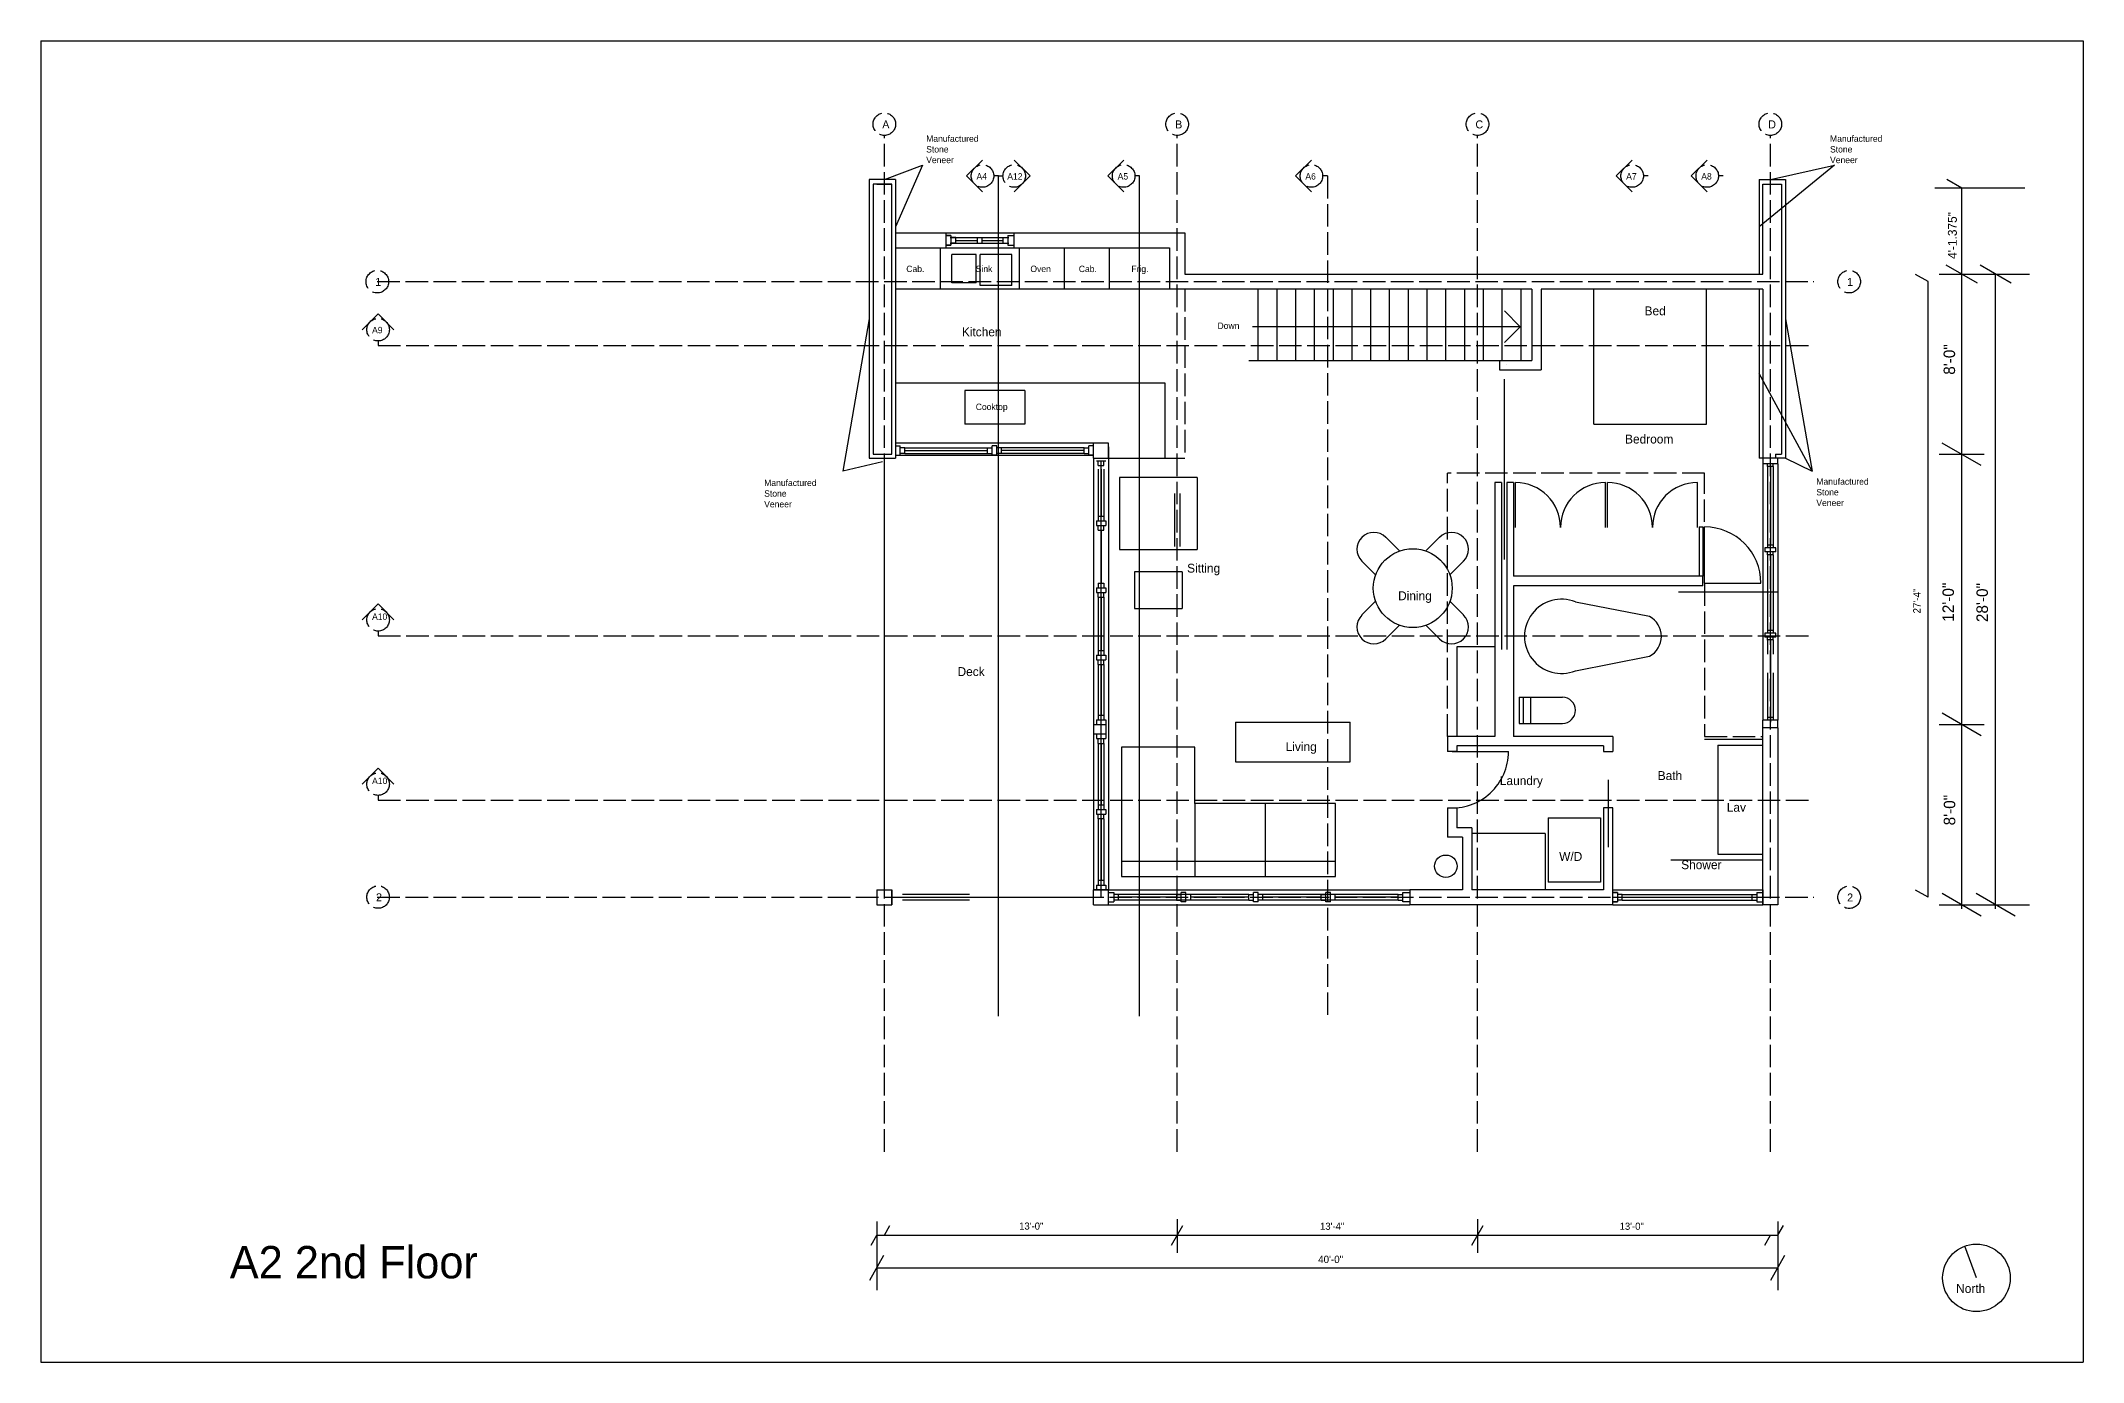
# Model space of a CAD drawing. Header units: inches. Extents: x -173 to 8050, y -1067 to 3486.
# Drawn here: x 967 to 2055, y 1971 to 2675 of the extents above; entities that cross this region are included whole.
import ezdxf

# ---------------------------------------------------------------- set-up
doc = ezdxf.new("R2010")
doc.units = ezdxf.units.IN
doc.header["$MEASUREMENT"] = 0
doc.linetypes.add('ACAD_ISO02W100', pattern=[15, 12, -3])
for name, color, linetype in [('const', 7, 'Continuous'), ('e1', 7, 'Continuous'), ('e2', 251, 'Continuous'), ('glass', 172, 'Continuous'), ('grid', 252, 'ACAD_ISO02W100'), ('millwork', 253, 'Continuous'), ('soffit', 253, 'ACAD_ISO02W100'), ('stairs', 140, 'Continuous'), ('walls', 7, 'Continuous')]:
    doc.layers.add(name, color=color, linetype=linetype)

msp = doc.modelspace()

# ---------------------------------------------------------------- linework, layer by layer
for p, q in [((966.9, 2674.8), (2054.9, 2674.8)), ((966.9, 2674.8), (966.9, 1970.8)), ((2054.9, 2674.8), (2054.9, 1970.8)), ((966.9, 1970.8), (2054.9, 1970.8))]:
    msp.add_line(p, q)
at = {"layer": 'const'}
for p, q in [((1990.3, 2596.3), (1982.3, 2600.9)), ((2023.9, 2596.3), (1975.9, 2596.3)), ((1990.3, 2212.3), (1990.3, 2596.3)), ((1972.3, 2546.5), (1965.6, 2550.3)), ((1972.3, 2218.5), (1972.3, 2546.5)), ((1978.3, 2550.5), (2026.3, 2550.5)), ((1998.6, 2545.7), (1982, 2555.3)), ((2016.6, 2545.7), (2000, 2555.3)), ((2008.3, 2212.3), (2008.3, 2550.5)), ((2000.7, 2448.5), (1979.9, 2460.5)), ((1978.3, 2454.5), (2002.3, 2454.5)), ((1978.3, 2310.5), (2002.3, 2310.5)), ((2000.7, 2304.5), (1979.9, 2316.5)), ((1972.3, 2218.5), (1965.6, 2222.3)), ((2000.7, 2208.5), (1979.9, 2220.5)), ((2018.7, 2208.5), (1997.9, 2220.5)), ((1978.3, 2214.5), (2026.3, 2214.5)), ((1412.3, 2045.7), (1412.3, 2009.1)), ((1892.3, 2045.7), (1892.3, 2009.1)), ((1409.3, 2033.2), (1412.3, 2038.4)), ((1412.3, 2038.4), (1892.3, 2038.4)), ((1416.3, 2038.4), (1419.3, 2043.6)), ((1569.3, 2033.2), (1575.3, 2043.6)), ((1729.3, 2033.2), (1735.3, 2043.6)), ((1885.3, 2033.2), (1888.3, 2038.4)), ((1892.3, 2038.4), (1895.3, 2043.6)), ((1408.5, 2014.5), (1416.1, 2027.8)), ((1888.5, 2014.5), (1896.1, 2027.8)), ((1412.3, 2021.1), (1892.3, 2021.1))]:
    msp.add_line(p, q, dxfattribs=at)
at = {"layer": 'e1'}
for p, q in [((1892.3, 2449.5), (1892.3, 2452.5)), ((1891.3, 2402.5), (1891.3, 2404.6)), ((1891.3, 2357), (1891.3, 2359.2)), ((1892.3, 2308.8), (1884.3, 2308.8)), ((1892.3, 2308.8), (1892.3, 2312.8)), ((1892.3, 2308.8), (1892.3, 2214.5))]:
    msp.add_line(p, q, dxfattribs=at)
msp.add_circle((1998.1, 2015.7), 18, dxfattribs=at)
at = {"layer": 'e2'}
for p, q in [((1477.1, 2602.8), (1474.6, 2602.8)), ((1477.1, 2155.2), (1477.1, 2602.8)), ((1477.1, 2602.8), (1479.5, 2602.8)), ((1552.3, 2602.8), (1549.8, 2602.8)), ((1552.3, 2155.2), (1552.3, 2602.8)), ((1652.3, 2602.8), (1649.8, 2602.8)), ((1823.2, 2602.8), (1820.7, 2602.8)), ((1863.2, 2602.8), (1860.7, 2602.8)), ((1910.5, 2445.6), (1882.3, 2497.5)), ((1527.8, 2452.5), (1527.8, 2310.5)), ((1535.8, 2458.5), (1535.8, 2222.5)), ((1892.3, 2381.1), (1839.4, 2381.1)), ((1527.8, 2305.5), (1527.8, 2222.5)), ((1718.8, 2296.1), (1748.8, 2296.1)), ((1535.8, 2222.5), (1696.3, 2222.5)), ((1535.8, 2214.5), (1696.3, 2214.5))]:
    msp.add_line(p, q, dxfattribs=at)
msp.add_arc((1718.8, 2296.1), 30, 265.2198, 0, dxfattribs=at)
at = {"layer": 'glass'}
for p, q in [((1451.3, 2570), (1482.6, 2570)), ((1451.3, 2567), (1482.6, 2567)), ((1427.3, 2458), (1471.3, 2458)), ((1427.3, 2455), (1471.3, 2455)), ((1522.8, 2458), (1478.8, 2458)), ((1522.8, 2455), (1478.8, 2455)), ((1530.3, 2446.6), (1530.3, 2421.6)), ((1533.3, 2446.6), (1533.3, 2421.6)), ((1886.8, 2448), (1886.8, 2406.1)), ((1889.8, 2448), (1889.8, 2406.1)), ((1570.8, 2433.6), (1570.8, 2405.3)), ((1573.8, 2433.6), (1573.8, 2405.3)), ((1886.8, 2401), (1886.8, 2360.7)), ((1889.8, 2401), (1889.8, 2360.7)), ((1530.3, 2378.3), (1530.3, 2350)), ((1533.3, 2378.3), (1533.3, 2350)), ((1886.8, 2355.7), (1886.8, 2348)), ((1889.8, 2355.7), (1889.8, 2348)), ((1530.3, 2342.5), (1530.3, 2315.5)), ((1533.3, 2342.5), (1533.3, 2315.5)), ((1886.8, 2338), (1886.8, 2314.3)), ((1889.8, 2338), (1889.8, 2314.3)), ((1530.3, 2300.5), (1530.3, 2267.7)), ((1533.3, 2300.5), (1533.3, 2267.7)), ((1530.3, 2260.2), (1530.3, 2227.5)), ((1533.3, 2260.2), (1533.3, 2227.5)), ((1461.7, 2220), (1426, 2220)), ((1576.8, 2220), (1540.5, 2220)), ((1610.5, 2220), (1579.5, 2220)), ((1690, 2220), (1618, 2220)), ((1809.4, 2220), (1878.6, 2220)), ((1461.7, 2217), (1426, 2217)), ((1576.8, 2217), (1540.5, 2217)), ((1610.5, 2217), (1579.5, 2217)), ((1690, 2217), (1618, 2217)), ((1809.4, 2217), (1878.6, 2217))]:
    msp.add_line(p, q, dxfattribs=at)
at = {"layer": 'grid'}
for p, q in [((1416.3, 2082.9), (1416.3, 2624.4)), ((1572.3, 2082.9), (1572.3, 2624.4)), ((1732.3, 2082.9), (1732.3, 2624.4)), ((1888.3, 2082.9), (1888.3, 2624.4)), ((1652.3, 2602.8), (1652.3, 2155.2)), ((1146.2, 2546.5), (1911.5, 2546.5)), ((1146.6, 2514.9), (1146.6, 2512.5)), ((1146.6, 2512.5), (1911.5, 2512.5)), ((1146.6, 2360.3), (1146.6, 2357.8)), ((1146.6, 2357.8), (1911.5, 2357.8)), ((1146.6, 2272.8), (1146.6, 2270.3)), ((1146.6, 2270.3), (1911.5, 2270.3)), ((1146.2, 2218.6), (1911.5, 2218.6))]:
    msp.add_line(p, q, dxfattribs=at)
for centre in [(1416.3, 2630.4), (1572.3, 2630.4), (1732.3, 2630.4), (1888.3, 2630.4), (1468.6, 2602.8), (1485.5, 2602.8), (1543.8, 2602.8), (1643.8, 2602.8), (1814.7, 2602.8), (1854.7, 2602.8), (1146.2, 2546.5), (1930.3, 2546.5), (1146.6, 2520.9), (1146.6, 2366.3), (1146.6, 2278.8), (1146.6, 2218.6), (1930.3, 2218.5)]:
    msp.add_circle(centre, 6, dxfattribs=at)
at = {"layer": 'millwork'}
for p, q in [((1416.3, 2601), (1436.6, 2608.5)), ((1436.6, 2608.5), (1422.3, 2575.7)), ((1922.4, 2608.5), (1882.3, 2575.7)), ((1888.3, 2601), (1922.4, 2608.5)), ((1884.3, 2550.5), (1884.3, 2598.5)), ((1449.3, 2572.5), (1485.3, 2572.5)), ((1454.3, 2568.5), (1465.9, 2568.5)), ((1468.4, 2568.5), (1479.6, 2568.5)), ((1446.3, 2542.5), (1446.3, 2564.5)), ((1449.3, 2564.5), (1485.3, 2564.5)), ((1452.3, 2545.9), (1452.3, 2560.9)), ((1465.3, 2560.9), (1452.3, 2560.9)), ((1465.3, 2545.9), (1465.3, 2560.9)), ((1467.3, 2544.4), (1467.3, 2560.9)), ((1484.3, 2560.9), (1467.3, 2560.9)), ((1484.3, 2544.4), (1484.3, 2560.9)), ((1488.3, 2542.5), (1488.3, 2564.5)), ((1512.3, 2542.5), (1512.3, 2564.5)), ((1536.3, 2542.5), (1536.3, 2564.5)), ((1568.3, 2542.5), (1422.3, 2542.5)), ((1465.3, 2545.9), (1452.3, 2545.9)), ((1484.3, 2544.4), (1467.3, 2544.4)), ((1745.5, 2504.5), (1745.5, 2542.5)), ((1755.5, 2504.5), (1755.5, 2542.5)), ((1794.3, 2470.5), (1794.3, 2542.5)), ((1854.3, 2470.5), (1854.3, 2542.5)), ((1408.3, 2526.7), (1394.1, 2445.6)), ((1896.3, 2526.7), (1910.5, 2445.6)), ((1748, 2502.5), (1748, 2502.5)), ((1422.3, 2492.5), (1565.8, 2492.5)), ((1565.8, 2492.5), (1565.8, 2452.5)), ((1459.1, 2488.5), (1459.1, 2470.5)), ((1491.1, 2488.5), (1459.1, 2488.5)), ((1491.1, 2488.5), (1491.1, 2470.5)), ((1491.1, 2470.5), (1459.1, 2470.5)), ((1794.3, 2470.5), (1854.3, 2470.5)), ((1527.8, 2460.5), (1422.3, 2460.5)), ((1415.3, 2450.5), (1394.1, 2445.6)), ((1416.3, 2222.5), (1416.3, 2452.5)), ((1422.3, 2454), (1527.8, 2454)), ((1427.3, 2456.5), (1471.3, 2456.5)), ((1522.8, 2456.5), (1478.8, 2456.5)), ((1531.8, 2218.5), (1531.8, 2451.1)), ((1535.8, 2452.5), (1565.8, 2452.5)), ((1884.3, 2449.5), (1884.3, 2312.8)), ((1892.3, 2449.5), (1892.3, 2312.8)), ((1896.3, 2452.5), (1910.5, 2445.6)), ((1531.8, 2446.6), (1531.8, 2421.6)), ((1582.9, 2442.2), (1541.6, 2442.2)), ((1541.6, 2442.2), (1541.6, 2403.7)), ((1582.9, 2442.2), (1582.9, 2403.7)), ((1752.5, 2415.5), (1752.5, 2439.5)), ((1800.5, 2415.5), (1800.5, 2439.5)), ((1801.5, 2415.5), (1801.5, 2439.5)), ((1849.5, 2415.5), (1849.5, 2439.5)), ((1888.3, 2448), (1888.3, 2406.1)), ((1850.4, 2415.8), (1850.4, 2389.5)), ((1850.4, 2415.8), (1852.4, 2415.8)), ((1852.4, 2415.8), (1852.4, 2389.5)), ((1531.8, 2414.1), (1531.8, 2385.8)), ((1683.5, 2410.3), (1690.7, 2403)), ((1712.1, 2410.3), (1704.8, 2403)), ((1541.6, 2403.7), (1582.9, 2403.7)), ((1670.7, 2397.5), (1678, 2390.3)), ((1724.8, 2397.5), (1717.6, 2390.3)), ((1888.3, 2401), (1888.3, 2360.7)), ((1574.9, 2391.9), (1549.6, 2391.9)), ((1549.6, 2391.9), (1549.6, 2372.4)), ((1574.9, 2391.9), (1574.9, 2372.4)), ((1531.8, 2378.3), (1531.8, 2350)), ((1549.6, 2372.4), (1574.9, 2372.4)), ((1670.7, 2368.9), (1678, 2376.2)), ((1724.8, 2368.9), (1717.6, 2376.2)), ((1823.9, 2368.1), (1784.5, 2375.8)), ((1683.5, 2356.2), (1690.7, 2363.4)), ((1712.1, 2356.2), (1704.8, 2363.4)), ((1888.3, 2355.7), (1888.3, 2314.3)), ((1531.8, 2342.5), (1531.8, 2315.5)), ((1784.5, 2339.2), (1823.9, 2346.9)), ((1888.3, 2338), (1888.3, 2311.8)), ((1754.5, 2325.1), (1777.5, 2325.1)), ((1754.5, 2325.1), (1754.5, 2311.1)), ((1756.8, 2311.1), (1756.8, 2325.1)), ((1760.5, 2325.1), (1760.5, 2311.1)), ((1603.3, 2311.7), (1603.3, 2290.6)), ((1603.3, 2311.7), (1664.5, 2311.7)), ((1664.5, 2290.6), (1664.5, 2311.7)), ((1754.5, 2311.1), (1777.5, 2311.1)), ((1531.8, 2300.5), (1531.8, 2267.7)), ((1860.3, 2299.6), (1860.3, 2241.5)), ((1860.3, 2299.6), (1884.3, 2299.6)), ((1603.3, 2290.6), (1664.5, 2290.6)), ((1581.7, 2268.5), (1581.7, 2229.5)), ((1619.2, 2268.5), (1619.2, 2229.5)), ((1531.8, 2260.2), (1531.8, 2227.5)), ((1768.4, 2252.5), (1729.3, 2252.5)), ((1768.4, 2252.5), (1768.4, 2222.5)), ((1769.9, 2260.9), (1797.9, 2260.9)), ((1769.9, 2260.9), (1769.9, 2226.5)), ((1797.9, 2260.9), (1797.9, 2226.5)), ((1860.3, 2241.5), (1884.3, 2241.5)), ((1656.7, 2237.5), (1542.7, 2237.5)), ((1797.9, 2226.5), (1769.9, 2226.5)), ((1804.4, 2222.5), (1884.3, 2222.5)), ((1420.3, 2218.5), (1527.8, 2218.5)), ((1572, 2218.5), (1541, 2218.5)), ((1610.5, 2218.5), (1579.5, 2218.5)), ((1649, 2218.5), (1618, 2218.5)), ((1690, 2218.5), (1656.5, 2218.5)), ((1804.4, 2218.5), (1884.2, 2218.5)), ((1804.4, 2214.5), (1884.3, 2214.5))]:
    msp.add_line(p, q, dxfattribs=at)
msp.add_lwpolyline([(1741.5, 2304.1), (1721.5, 2304.1), (1721.5, 2352.1), (1741.5, 2352.1)], close=True, dxfattribs=at)
msp.add_lwpolyline([(1542.7, 2229.5), (1656.7, 2229.5), (1656.7, 2268.5), (1581.7, 2268.5), (1581.7, 2298.5), (1542.7, 2298.5), (1542.7, 2229.5)], dxfattribs=at)
msp.add_circle((1715.4, 2235), 6, dxfattribs=at)
for centre, radius, start, end in [((1752.5, 2415.5), 24, 360, 90), ((1800.5, 2415.5), 24, 90, 180), ((1801.5, 2415.5), 24, 360, 90), ((1849.5, 2415.5), 24, 90, 180), ((1853.3, 2385.8), 30, 0, 90), ((1677.1, 2403.9), 9, 45, 225), ((1718.5, 2403.9), 9, 315, 135), ((1777.1, 2357.5), 19.8, 67.9278, 292.0722), ((1677.1, 2362.5), 9, 135, 315), ((1718.5, 2362.5), 9, 225, 45), ((1818.3, 2357.5), 12, 297.8274, 62.1726), ((1777.5, 2318.1), 7, 270, 90)]:
    msp.add_arc(centre, radius, start, end, dxfattribs=at)
at = {"layer": 'soffit'}
for p, q in [((1576.3, 2542.5), (1576.3, 2452.5)), ((1535.8, 2452.5), (1576.3, 2452.5)), ((1716.3, 2304.1), (1716.3, 2444.5)), ((1853.3, 2444.5), (1716.3, 2444.5)), ((1853.3, 2418.5), (1853.3, 2444.5)), ((1853.3, 2385.8), (1853.3, 2304.1)), ((1853.3, 2304.1), (1884.3, 2304.1))]:
    msp.add_line(p, q, dxfattribs=at)
at = {"layer": 'stairs'}
for p, q in [((1615.5, 2504.5), (1615.5, 2542.5)), ((1625.5, 2504.5), (1625.5, 2542.5)), ((1635.5, 2504.5), (1635.5, 2542.5)), ((1645.5, 2504.5), (1645.5, 2542.5)), ((1655.5, 2504.5), (1655.5, 2542.5)), ((1665.5, 2504.5), (1665.5, 2542.5)), ((1675.5, 2504.5), (1675.5, 2542.5)), ((1685.5, 2504.5), (1685.5, 2542.5)), ((1695.5, 2504.5), (1695.5, 2542.5)), ((1705.5, 2504.5), (1705.5, 2542.5)), ((1715.5, 2504.5), (1715.5, 2542.5)), ((1725.5, 2504.5), (1725.5, 2542.5)), ((1735.5, 2504.5), (1735.5, 2542.5)), ((1610.5, 2504.5), (1761.3, 2504.5))]:
    msp.add_line(p, q, dxfattribs=at)
at = {"layer": 'walls'}
for p, q in [((1468.6, 2611.3), (1460.1, 2602.8)), ((1485.5, 2611.3), (1494, 2602.8)), ((1543.8, 2611.3), (1535.3, 2602.8)), ((1643.8, 2611.3), (1635.3, 2602.8)), ((1814.7, 2611.3), (1806.2, 2602.8)), ((1854.7, 2611.3), (1846.2, 2602.8)), ((1408.3, 2601), (1408.3, 2452.5)), ((1422.3, 2601), (1408.3, 2601)), ((1422.3, 2601), (1422.3, 2452.5)), ((1468.6, 2594.3), (1460.1, 2602.8)), ((1485.5, 2594.3), (1494, 2602.8)), ((1543.8, 2594.3), (1535.3, 2602.8)), ((1643.8, 2594.3), (1635.3, 2602.8)), ((1814.7, 2594.3), (1806.2, 2602.8)), ((1854.7, 2594.3), (1846.2, 2602.8)), ((1882.3, 2601), (1882.3, 2550.5)), ((1882.3, 2601), (1896.3, 2601)), ((1896.3, 2601), (1896.3, 2452.5)), ((1420.3, 2598.5), (1410.3, 2598.5)), ((1410.3, 2598.5), (1410.3, 2454.5)), ((1412.3, 2598.5), (1420.3, 2598.5)), ((1420.3, 2454.5), (1420.3, 2598.5)), ((1884.3, 2598.5), (1894.3, 2598.5)), ((1894.3, 2598.5), (1894.3, 2454.5)), ((1422.3, 2572.5), (1576.3, 2572.5)), ((1449.3, 2564.5), (1449.3, 2572.5)), ((1449.3, 2571), (1451.8, 2571)), ((1451.8, 2571), (1449.3, 2571)), ((1451.8, 2571), (1451.8, 2566)), ((1454.3, 2570), (1451.8, 2570)), ((1451.8, 2570), (1454.3, 2570)), ((1454.3, 2567), (1454.3, 2570)), ((1454.3, 2567), (1454.3, 2570)), ((1465.9, 2570), (1468.4, 2570)), ((1465.9, 2567), (1465.9, 2570)), ((1468.4, 2567), (1468.4, 2570)), ((1479.6, 2567), (1479.6, 2570)), ((1479.6, 2570), (1482.1, 2570)), ((1482.1, 2571), (1482.1, 2566)), ((1482.1, 2571), (1485.3, 2571)), ((1485.3, 2572.5), (1485.3, 2564.5)), ((1576.3, 2572.5), (1576.3, 2550.5)), ((1422.3, 2564.5), (1568.3, 2564.5)), ((1449.3, 2566), (1451.8, 2566)), ((1451.8, 2566), (1449.3, 2566)), ((1454.3, 2567), (1451.8, 2567)), ((1451.8, 2567), (1454.3, 2567)), ((1465.9, 2567), (1468.4, 2567)), ((1479.6, 2567), (1482.1, 2567)), ((1482.1, 2566), (1485.3, 2566)), ((1568.3, 2564.5), (1568.3, 2542.5)), ((1576.3, 2550.5), (1884.3, 2550.5)), ((1761.3, 2542.5), (1568.3, 2542.5)), ((1761.3, 2542.5), (1761.3, 2504.5)), ((1884.3, 2542.5), (1766.3, 2542.5)), ((1766.3, 2542.5), (1766.3, 2499.5)), ((1882.3, 2542.5), (1882.3, 2452.5)), ((1884.3, 2542.5), (1884.3, 2449.5)), ((1138.1, 2520.9), (1146.6, 2529.4)), ((1155, 2520.9), (1146.6, 2529.4)), ((1755.1, 2522.5), (1746.6, 2530.9)), ((1755.1, 2522.5), (1612.4, 2522.5)), ((1755.1, 2522.5), (1746.6, 2514)), ((1744, 2504.5), (1744, 2499.5)), ((1744, 2499.5), (1766.3, 2499.5)), ((1746.5, 2494.5), (1746.5, 2398.5)), ((1422.3, 2459), (1424.8, 2459)), ((1424.8, 2454), (1424.8, 2459)), ((1476.3, 2459), (1473.8, 2459)), ((1473.8, 2454), (1473.8, 2459)), ((1476.3, 2454), (1476.3, 2459)), ((1525.3, 2454), (1525.3, 2459)), ((1527.8, 2459), (1525.3, 2459)), ((1535.8, 2460.5), (1527.8, 2460.5)), ((1527.8, 2452.5), (1527.8, 2460.5)), ((1535.8, 2452.5), (1535.8, 2460.5)), ((1408.3, 2452.5), (1422.3, 2452.5)), ((1410.3, 2454.5), (1420.3, 2454.5)), ((1422.3, 2454), (1424.8, 2454)), ((1427.3, 2458), (1424.8, 2458)), ((1427.3, 2455), (1424.8, 2455)), ((1427.3, 2455), (1427.3, 2458)), ((1471.3, 2455), (1471.3, 2458)), ((1471.3, 2458), (1473.8, 2458)), ((1471.3, 2455), (1473.8, 2455)), ((1476.3, 2454), (1473.8, 2454)), ((1478.8, 2458), (1476.3, 2458)), ((1478.8, 2455), (1476.3, 2455)), ((1478.8, 2455), (1478.8, 2458)), ((1522.8, 2458), (1525.3, 2458)), ((1522.8, 2455), (1522.8, 2458)), ((1522.8, 2455), (1525.3, 2455)), ((1527.8, 2454), (1525.3, 2454)), ((1527.8, 2452.5), (1535.8, 2452.5)), ((1529.3, 2451.1), (1534.3, 2451.1)), ((1530.3, 2448.6), (1530.3, 2451.1)), ((1530.3, 2448.6), (1533.3, 2448.6)), ((1533.3, 2448.6), (1533.3, 2451.1)), ((1884.3, 2452.5), (1882.3, 2452.5)), ((1892.3, 2452.5), (1884.3, 2452.5)), ((1892.3, 2449.5), (1884.3, 2449.5)), ((1886.8, 2448), (1886.8, 2449.5)), ((1889.8, 2448), (1889.8, 2449.5)), ((1891.1, 2454.5), (1894.3, 2454.5)), ((1891.1, 2454.5), (1891.1, 2452.5)), ((1896.3, 2452.5), (1891.1, 2452.5)), ((1741.5, 2439.5), (1741.5, 2304.1)), ((1745, 2439.5), (1741.5, 2439.5)), ((1745, 2439.5), (1745, 2350.5)), ((1748, 2439.5), (1748, 2350.5)), ((1751.5, 2439.5), (1748, 2439.5)), ((1751.5, 2439.5), (1751.5, 2389.5)), ((1889.8, 2448), (1886.8, 2448)), ((1529.3, 2419.1), (1534.3, 2419.1)), ((1529.3, 2419.1), (1529.3, 2416.6)), ((1529.3, 2416.6), (1534.3, 2416.6)), ((1530.3, 2421.6), (1530.3, 2419.1)), ((1530.3, 2421.6), (1533.3, 2421.6)), ((1530.3, 2414.1), (1530.3, 2416.6)), ((1533.3, 2421.6), (1533.3, 2419.1)), ((1533.3, 2414.1), (1533.3, 2416.6)), ((1534.3, 2419.1), (1534.3, 2416.6)), ((1853.3, 2385.8), (1853.3, 2415.8)), ((1530.3, 2414.1), (1533.3, 2414.1)), ((1885.3, 2404.6), (1885.3, 2402.5)), ((1891.3, 2404.6), (1885.3, 2404.6)), ((1889.8, 2406.1), (1886.8, 2406.1)), ((1886.8, 2406.1), (1886.8, 2404.6)), ((1889.8, 2406.1), (1889.8, 2404.6)), ((1891.3, 2402.5), (1885.3, 2402.5)), ((1886.8, 2401), (1886.8, 2402.5)), ((1889.8, 2401), (1886.8, 2401)), ((1889.8, 2401), (1889.8, 2402.5)), ((1529.3, 2383.3), (1534.3, 2383.3)), ((1529.3, 2383.3), (1529.3, 2380.8)), ((1530.3, 2385.8), (1530.3, 2383.3)), ((1530.3, 2385.8), (1533.3, 2385.8)), ((1533.3, 2385.8), (1533.3, 2383.3)), ((1534.3, 2383.3), (1534.3, 2380.8)), ((1852.4, 2389.5), (1751.5, 2389.5)), ((1751.5, 2384.5), (1751.5, 2304.1)), ((1852.4, 2384.5), (1751.5, 2384.5)), ((1852.4, 2384.5), (1852.4, 2389.5)), ((1853.3, 2385.8), (1883.3, 2385.8)), ((1138.1, 2366.3), (1146.6, 2374.8)), ((1155, 2366.3), (1146.6, 2374.8)), ((1529.3, 2380.8), (1534.3, 2380.8)), ((1530.3, 2378.3), (1530.3, 2380.8)), ((1530.3, 2378.3), (1533.3, 2378.3)), ((1533.3, 2378.3), (1533.3, 2380.8)), ((1891.3, 2359.2), (1885.3, 2359.2)), ((1885.3, 2359.2), (1885.3, 2357)), ((1891.3, 2357), (1885.3, 2357)), ((1889.8, 2360.7), (1886.8, 2360.7)), ((1886.8, 2360.7), (1886.8, 2359.2)), ((1886.8, 2355.5), (1886.8, 2357)), ((1889.8, 2355.7), (1886.8, 2355.7)), ((1889.8, 2360.7), (1889.8, 2359.2)), ((1889.8, 2355.5), (1889.8, 2357)), ((1529.3, 2347.5), (1534.3, 2347.5)), ((1529.3, 2347.5), (1529.3, 2345)), ((1529.3, 2345), (1534.3, 2345)), ((1530.3, 2350), (1530.3, 2347.5)), ((1530.3, 2350), (1533.3, 2350)), ((1530.3, 2342.5), (1530.3, 2345)), ((1530.3, 2342.5), (1533.3, 2342.5)), ((1533.3, 2350), (1533.3, 2347.5)), ((1533.3, 2342.5), (1533.3, 2345)), ((1534.3, 2347.5), (1534.3, 2345)), ((1527.8, 2310.5), (1534.3, 2310.5)), ((1527.8, 2310.5), (1527.8, 2305.5)), ((1529.3, 2313), (1534.3, 2313)), ((1529.3, 2313), (1529.3, 2310.5)), ((1530.3, 2315.5), (1533.3, 2315.5)), ((1530.3, 2315.5), (1530.3, 2313)), ((1533.3, 2315.5), (1533.3, 2313)), ((1534.3, 2313), (1534.3, 2303)), ((1884.3, 2214.5), (1884.3, 2312.8)), ((1892.3, 2312.8), (1884.3, 2312.8)), ((1889.8, 2314.3), (1886.8, 2314.3)), ((1886.8, 2314.3), (1886.8, 2312.8)), ((1889.8, 2314.3), (1889.8, 2312.8)), ((1527.8, 2305.5), (1534.3, 2305.5)), ((1529.3, 2305.5), (1529.3, 2303)), ((1529.3, 2303), (1534.3, 2303)), ((1530.3, 2300.5), (1530.3, 2303)), ((1530.3, 2300.5), (1533.3, 2300.5)), ((1533.3, 2300.5), (1533.3, 2303)), ((1716.3, 2304.1), (1716.3, 2296.1)), ((1741.5, 2304.1), (1716.3, 2304.1)), ((1721.3, 2296.1), (1716.3, 2296.1)), ((1799.4, 2299.1), (1721.3, 2299.1)), ((1721.3, 2299.1), (1721.3, 2296.1)), ((1804.4, 2304.1), (1751.5, 2304.1)), ((1799.4, 2299.1), (1799.4, 2296.1)), ((1799.4, 2296.1), (1804.4, 2296.1)), ((1804.4, 2304.1), (1804.4, 2296.1)), ((1884.3, 2302.6), (1853.3, 2302.6)), ((1138.1, 2278.8), (1146.6, 2287.3)), ((1155, 2278.8), (1146.6, 2287.3)), ((1801.9, 2281.1), (1801.9, 2245.1)), ((1529.3, 2265.2), (1534.3, 2265.2)), ((1529.3, 2265.2), (1529.3, 2262.7)), ((1530.3, 2267.7), (1530.3, 2265.2)), ((1530.3, 2267.7), (1533.3, 2267.7)), ((1533.3, 2267.7), (1533.3, 2265.2)), ((1534.3, 2265.2), (1534.3, 2262.7)), ((1716.3, 2266.2), (1716.3, 2266.1)), ((1716.3, 2266.1), (1716.3, 2250.5)), ((1716.3, 2266.1), (1721.3, 2266.1)), ((1721.3, 2266.1), (1721.3, 2255.5)), ((1799.4, 2266.1), (1799.4, 2222.5)), ((1804.4, 2266.1), (1799.4, 2266.1)), ((1801.9, 2266.1), (1801.9, 2266.1)), ((1804.4, 2222.5), (1804.4, 2266.1)), ((1529.3, 2262.7), (1534.3, 2262.7)), ((1530.3, 2260.2), (1530.3, 2262.7)), ((1533.3, 2260.2), (1530.3, 2260.2)), ((1533.3, 2260.2), (1533.3, 2262.7)), ((1729.3, 2255.5), (1721.3, 2255.5)), ((1729.3, 2255.5), (1729.3, 2222.5)), ((1724.3, 2250.5), (1716.3, 2250.5)), ((1724.3, 2250.5), (1724.3, 2222.5)), ((1835.3, 2238.5), (1884.3, 2238.5)), ((1412.3, 2222.5), (1412.3, 2214.5)), ((1412.3, 2222.5), (1420.3, 2222.5)), ((1420.3, 2222.5), (1420.3, 2214.5)), ((1420.3, 2214.5), (1420.3, 2222.5)), ((1527.8, 2222.5), (1535.8, 2222.5)), ((1535.8, 2222.5), (1527.8, 2222.5)), ((1527.8, 2214.5), (1527.8, 2222.5)), ((1529.3, 2225), (1534.3, 2225)), ((1529.3, 2225), (1529.3, 2222.5)), ((1533.3, 2227.5), (1530.3, 2227.5)), ((1530.3, 2227.5), (1530.3, 2225)), ((1533.3, 2227.5), (1533.3, 2225)), ((1534.3, 2225), (1534.3, 2222.5)), ((1535.8, 2214.5), (1535.8, 2222.5)), ((1535.8, 2221), (1538.5, 2221)), ((1538.5, 2221), (1538.5, 2216)), ((1541, 2220), (1538.5, 2220)), ((1541, 2217), (1541, 2220)), ((1572, 2220), (1574.5, 2220)), ((1572, 2220), (1572, 2217)), ((1574.5, 2220), (1572, 2220)), ((1574.5, 2216), (1574.5, 2221)), ((1577, 2221), (1574.5, 2221)), ((1577, 2216), (1577, 2221)), ((1579.5, 2220), (1577, 2220)), ((1579.5, 2217), (1579.5, 2220)), ((1610.5, 2220), (1613, 2220)), ((1610.5, 2217), (1610.5, 2220)), ((1613, 2216), (1613, 2221)), ((1615.5, 2221), (1613, 2221)), ((1615.5, 2216), (1615.5, 2221)), ((1618, 2220), (1615.5, 2220)), ((1618, 2217), (1618, 2220)), ((1649, 2220), (1651.5, 2220)), ((1649, 2217), (1649, 2220)), ((1651.5, 2216), (1651.5, 2221)), ((1654, 2221), (1651.5, 2221)), ((1654, 2216), (1654, 2221)), ((1656.5, 2220), (1654, 2220)), ((1656.5, 2217), (1656.5, 2220)), ((1690, 2217), (1690, 2220)), ((1690, 2220), (1692.5, 2220)), ((1692.5, 2216), (1692.5, 2221)), ((1692.5, 2221), (1696.3, 2221)), ((1696.3, 2222.5), (1696.3, 2214.5)), ((1724.3, 2222.5), (1696.3, 2222.5)), ((1799.4, 2222.5), (1729.3, 2222.5)), ((1804.4, 2214.5), (1804.4, 2222.5)), ((1804.4, 2221), (1806.9, 2221)), ((1806.9, 2221), (1804.4, 2221)), ((1806.9, 2221), (1806.9, 2216)), ((1809.4, 2220), (1806.9, 2220)), ((1809.4, 2217), (1809.4, 2220)), ((1809.4, 2217), (1809.4, 2220)), ((1878.6, 2217), (1878.6, 2220)), ((1878.6, 2220), (1881.1, 2220)), ((1881.1, 2221), (1881.1, 2216)), ((1881.1, 2221), (1884.3, 2221)), ((1884.3, 2222.5), (1884.3, 2214.5)), ((1412.3, 2214.5), (1420.3, 2214.5)), ((1527.8, 2214.5), (1535.8, 2214.5)), ((1535.8, 2216), (1538.5, 2216)), ((1541, 2217), (1538.5, 2217)), ((1572, 2217), (1574.5, 2217)), ((1574.5, 2217), (1572, 2217)), ((1577, 2216), (1574.5, 2216)), ((1579.5, 2217), (1577, 2217)), ((1610.5, 2217), (1613, 2217)), ((1615.5, 2216), (1613, 2216)), ((1618, 2217), (1615.5, 2217)), ((1649, 2217), (1651.5, 2217)), ((1654, 2216), (1651.5, 2216)), ((1656.5, 2217), (1654, 2217)), ((1690, 2217), (1692.5, 2217)), ((1696.3, 2216), (1692.5, 2216)), ((1804.4, 2214.5), (1696.3, 2214.5)), ((1804.4, 2216), (1806.9, 2216)), ((1806.9, 2216), (1804.4, 2216)), ((1809.4, 2217), (1806.9, 2217)), ((1878.6, 2217), (1881.1, 2217)), ((1881.1, 2216), (1884.3, 2216)), ((1892.3, 2214.5), (1884.3, 2214.5)), ((1572.3, 2047), (1572.3, 2029.1)), ((1732.3, 2047), (1732.3, 2029.1)), ((1998.1, 2015.7), (1991.9, 2032.6))]:
    msp.add_line(p, q, dxfattribs=at)
msp.add_circle((1697.8, 2383.2), 21, dxfattribs=at)

# ---------------------------------------------------------------- texts
at = {"layer": 'const', "attachment_point": 1}
for s, insert, char_height, width in [('A', (1415.2, 2632.4), 4.26, 1625.197), ('\\pt3.4098;Manufactured^JStone^JVeneer', (1438.6, 2624.4), 3.41, 1300.158), ('B', (1571.2, 2632.4), 4.26, 1625.197), ('C', (1731.2, 2632.4), 4.26, 1625.197), ('D', (1887.2, 2632.4), 4.26, 1625.197), ('\\pt3.4098;Manufactured^JStone^JVeneer', (1920.1, 2624.4), 3.41, 1300.158), ('A4', (1465.4, 2604.3), 3.41, 1300.158), ('A12', (1481.8, 2604.3), 3.41, 1300.158), ('A5', (1540.6, 2604.3), 3.41, 1300.158), ('A6', (1640.6, 2604.3), 3.41, 1300.158), ('A7', (1811.5, 2604.3), 3.41, 1300.158), ('A8', (1851.5, 2604.3), 3.41, 1300.158), ('1', (1145.1, 2548.5), 4.26, 1625.197), ('\\pt3.4098;Cab.', (1428, 2555), 3.41, 1300.158), ('\\pt3.4098;Sink', (1465, 2555), 3.41, 1300.158), ('\\pt3.4098;Oven', (1494.1, 2555), 3.41, 1300.158), ('\\pt3.4098;Cab.', (1519.9, 2555), 3.41, 1300.158), ('\\pt3.4098;Frig.', (1547.9, 2555), 3.41, 1300.158), ('1', (1929.2, 2548.5), 4.26, 1625.197), ('\\pt3.4098;Down', (1593.8, 2524.7), 3.41, 1300.158), ('Bed', (1821.3, 2533.3), 4.74, 1805.775), ('A9', (1143.4, 2522.4), 3.41, 1300.158), ('\\PKitchen', (1457.6, 2530), 4.74, 1805.775), ('\\pt3.4098;Cooktop', (1465, 2481.5), 3.41, 1300.158), ('\\PBedroom', (1810.9, 2472.9), 4.74, 1805.775), ('\\pt3.4098;Manufactured^JStone^JVeneer', (1352.3, 2441), 3.41, 1300.158), ('\\pt3.4098;Manufactured^JStone^JVeneer', (1912.8, 2441.7), 3.41, 1300.158), ('Sitting', (1577.6, 2396.2), 4.74, 1805.775), ('\\PDining', (1690, 2389.4), 4.74, 1805.775), ('A10', (1143.4, 2369.7), 3.41, 1300.158), ('Deck', (1455.3, 2341.1), 4.74, 1805.775), ('Living', (1630.1, 2301.1), 4.74, 1805.775), ('Bath', (1828.3, 2285.7), 4.74, 1805.775), ('A10', (1143.4, 2282.2), 3.41, 1300.158), ('Laundry', (1744.2, 2283), 4.74, 1805.775), ('Lav', (1865.1, 2268.8), 4.74, 1805.775), ('W/D', (1775.8, 2242.6), 4.74, 1805.775), ('Shower', (1840.8, 2238.2), 4.74, 1805.775), ('2', (1145.5, 2220.6), 4.26, 1625.197), ('2', (1929.2, 2220.5), 4.26, 1625.197), ('13\'-0"', (1488.1, 2045.2), 3.79, 1444.62), ('13\'-4"', (1648.4, 2045.1), 3.79, 1444.62), ('13\'-0"', (1808, 2045.1), 3.79, 1444.62), ('A2 2nd Floor', (1067.6, 2032.7), 17.262, 6582.049), ('40\'-0"', (1647.4, 2027.5), 3.91, 1491.22), ('North', (1987.3, 2012.4), 4.74, 1805.775)]:
    msp.add_mtext(s, dxfattribs=dict(at, insert=insert, char_height=char_height, width=width))
at = {"layer": 'const', "attachment_point": 1, "rotation": 90}
for s, insert, char_height, width in [('4\'-1.375"', (1982.9, 2558.6), 4.74, 1805.775), ('8\'-0"', (1980.6, 2496.9), 6.11, 2330.032), ('27\'-4"', (1964.4, 2369.7), 3.91, 1491.22), ('12\'-0"', (1980, 2365.3), 6.11, 2330.032), ('28\'-0"', (1998.1, 2365.1), 6.11, 2330.032), ('8\'-0"', (1980.7, 2256.8), 6.11, 2330.032)]:
    msp.add_mtext(s, dxfattribs=dict(at, insert=insert, char_height=char_height, width=width))

doc.saveas('drawing.dxf')
